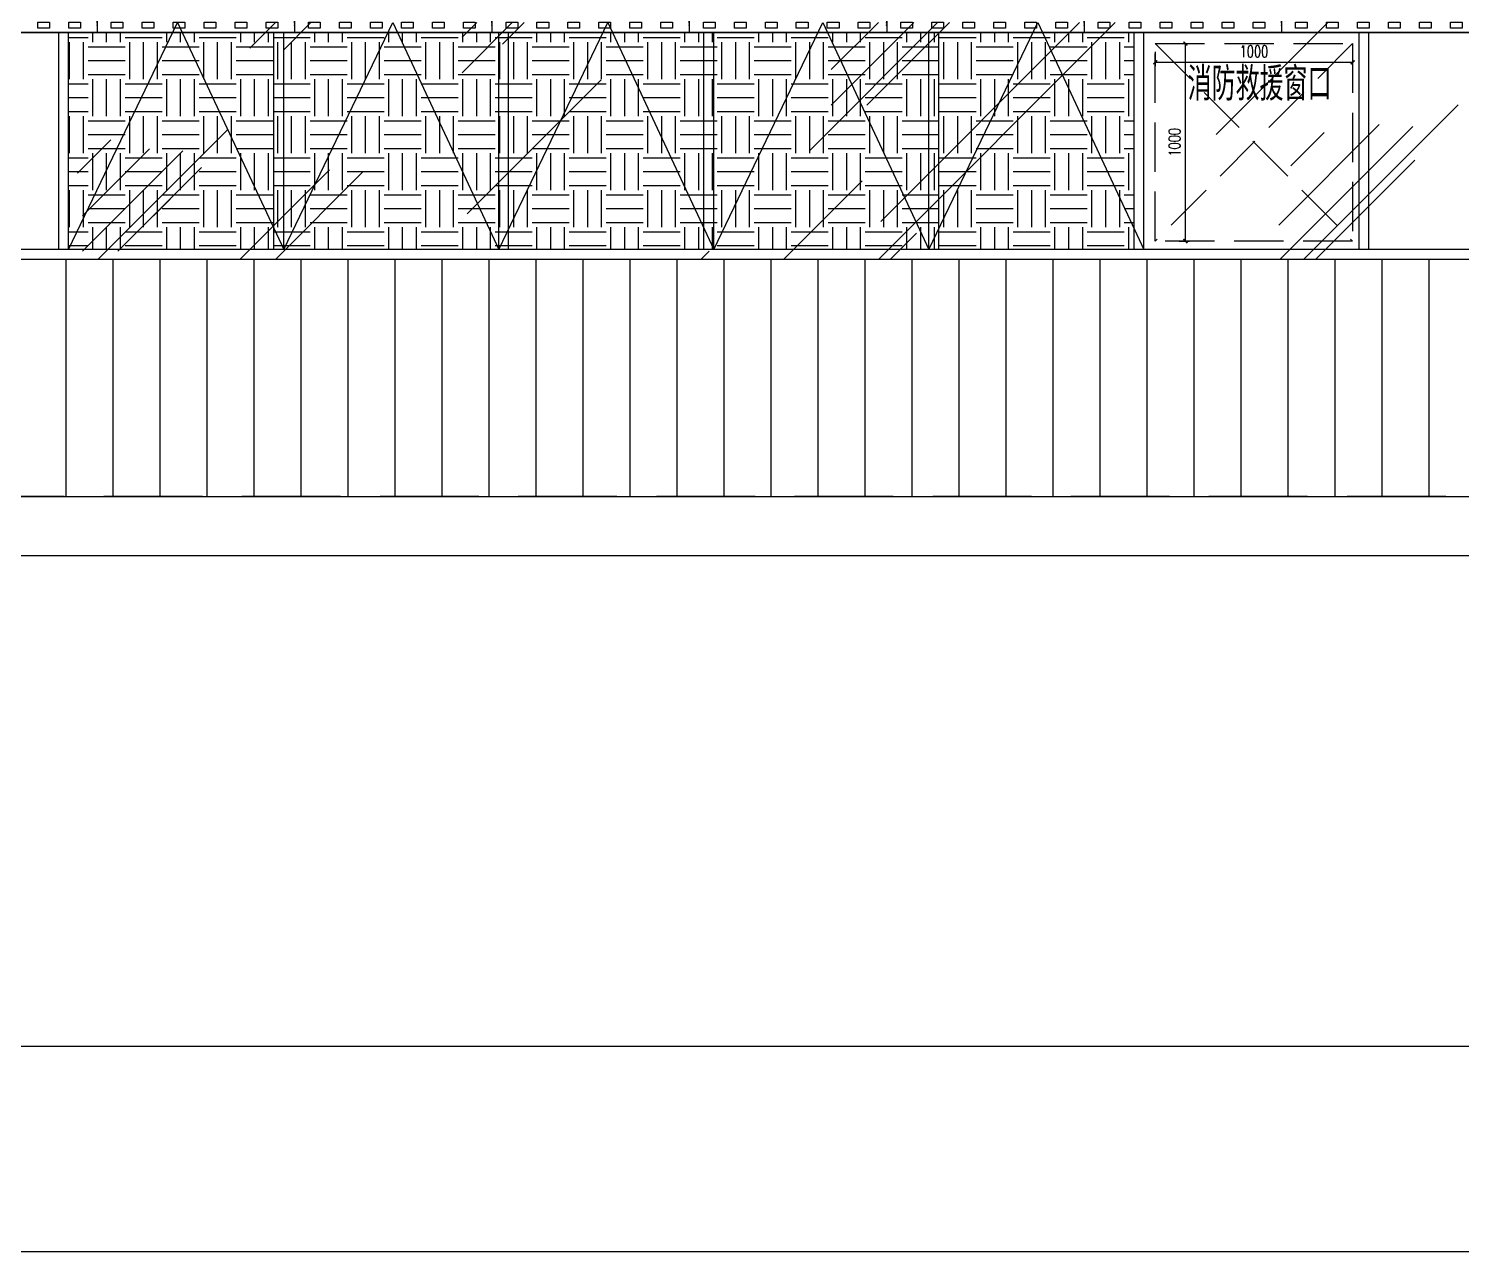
# Model space of a CAD drawing. Extents: x -2377130 to 293730, y -2 to 754590.
# Drawn here: x -1186316 to -1179057, y 513413 to 519607 of the extents above; entities that cross this region are included whole.
import ezdxf
from ezdxf.enums import TextEntityAlignment as Align

# ---------------------------------------------------------------- set-up
doc = ezdxf.new("R2010")
doc.units = 0
doc.header["$LTSCALE"] = 1000
doc.header["$MEASUREMENT"] = 0
for name, pattern in [('__DASH', [0.35, 0.25, -0.1]), ('DASH', [0.35, 0.25, -0.1]), ('DOTE', [2.42, 2, -0.2, 0.02, -0.2])]:
    doc.linetypes.add(name, pattern=pattern)
doc.layers.get('Defpoints').update_dxf_attribs({"color": 210})
for name, color, linetype in [('A-AXIS-D', 1, 'Continuous'), ('A-AXIS-DOTE', 14, 'DOTE'), ('A-HATCH-2', 251, 'Continuous'), ('A-LIN-V', 9, 'Continuous'), ('A-WINDOW', 140, 'Continuous'), ('AS-WALL', 40, 'Continuous'), ('EQUIP-照明', 3, 'Continuous'), ('PUB_DIM', 3, 'Continuous'), ('SPACE_HATCH', 8, 'Continuous'), ('建-文字', 7, 'Continuous')]:
    doc.layers.add(name, color=color, linetype=linetype)
doc.layers.add('A-WALL-HATCH', color=8, linetype='Continuous', lineweight=13)
doc.styles.add('_TCH_DIM_T3', font='SIMPLEX', dxfattribs={"width": 0.705882, "bigfont": 'GBCBIG'})
doc.styles.add('_TEL_DIM', font='SIMPLEX', dxfattribs={"width": 0.8, "height": 3.5, "bigfont": 'HZTXT'})
doc.styles.add('A-STANDARD', font='SIMPLEX', dxfattribs={"bigfont": 'GBCBIG'})
doc.dimstyles.new('_TCH_ARCH&&20', dxfattribs={"dimtxt": 59.5, "dimasz": 20, "dimexe": 20, "dimexo": 20, "dimgap": 25.25, "dimtad": 1, "dimdec": 0, "dimzin": 0, "dimdsep": 46, "dimtxsty": '_TCH_DIM_T3', "dimblk": 'ARCHTICK', "dimcen": 0.09, "dimclrt": 7, "dimazin": 2, "dimtfac": 1, "dimtdec": 0, "dimtix": 1, "dimtmove": 2, "dimatfit": 3, "dimfxl": 0, "dimtolj": 1, "dimtzin": 0, "dimarcsym": 0})

# ---------------------------------------------------------------- blocks, each defined once
blk = doc.blocks.new('_ArchTick')
at = {"color": 0, "linetype": 'ByBlock', "const_width": 0.4}
blk.add_lwpolyline([(-0.5, -0.5), (0.5, 0.5)], dxfattribs=at)
blk = doc.blocks.new('*D749')
at = {"layer": 'Defpoints', "color": 0}
for p in [(-1180608, 519509.9), (-1179608, 519509.9), (-1179608, 519436.6)]:
    blk.add_point(p, dxfattribs=at)
at = {"layer": 'PUB_DIM', "color": 0, "lineweight": -2}
for p, q in [((-1180608, 519489.9), (-1180608, 519416.6)), ((-1179608, 519489.9), (-1179608, 519416.6)), ((-1180608, 519436.6), (-1179608, 519436.6))]:
    blk.add_line(p, q, dxfattribs=at)
at = {"layer": 'PUB_DIM', "color": 0, "lineweight": -2, "xscale": 20, "yscale": 20, "zscale": 20, "rotation": 180}
blk.add_blockref('_ArchTick', (-1180608, 519436.6), dxfattribs=at)
at = {"layer": 'PUB_DIM', "color": 0, "lineweight": -2, "xscale": 20, "yscale": 20, "zscale": 20}
blk.add_blockref('_ArchTick', (-1179608, 519436.6), dxfattribs=at)
at = {"layer": 'PUB_DIM', "color": 7, "insert": (-1180108, 519491.6), "char_height": 59.5, "attachment_point": 5, "style": '_TCH_DIM_T3'}
blk.add_mtext('\\A1;1000', dxfattribs=at)
blk = doc.blocks.new('*D750')
at = {"layer": 'Defpoints', "color": 0}
for p in [(-1180506.8, 519531.2), (-1180455.4, 519531.2), (-1180506.8, 518531.2)]:
    blk.add_point(p, dxfattribs=at)
at = {"layer": 'PUB_DIM', "color": 0, "lineweight": -2}
for p, q in [((-1180486.8, 519531.2), (-1180435.4, 519531.2)), ((-1180455.4, 518531.2), (-1180455.4, 519531.2)), ((-1180486.8, 518531.2), (-1180435.4, 518531.2))]:
    blk.add_line(p, q, dxfattribs=at)
at = {"layer": 'PUB_DIM', "color": 0, "lineweight": -2, "xscale": 20, "yscale": 20, "zscale": 20}
for p, rotation in [((-1180455.4, 519531.2), 90), ((-1180455.4, 518531.2), 270)]:
    blk.add_blockref('_ArchTick', p, dxfattribs=dict(at, rotation=rotation))
at = {"layer": 'PUB_DIM', "color": 7, "insert": (-1180510.4, 519031.2), "char_height": 59.5, "attachment_point": 5, "rotation": 90, "style": '_TCH_DIM_T3'}
blk.add_mtext('\\A1;1000', dxfattribs=at)
blk = doc.blocks.new('12ZA')
at = {"color": 3}
for p, q in [((11454726.9, 202785.6), (11455726.9, 202785.6)), ((11454726.9, 202711.6), (11454726.9, 202785.6)), ((11454811.5, 202763.4), (11454870.7, 202763.4)), ((11454811.5, 202733.8), (11454811.5, 202763.4)), ((11454870.7, 202763.4), (11454870.7, 202733.8)), ((11454968.5, 202763.4), (11455027.7, 202763.4)), ((11454968.5, 202733.8), (11454968.5, 202763.4)), ((11455027.7, 202763.4), (11455027.7, 202733.8)), ((11455125.5, 202763.4), (11455184.7, 202763.4)), ((11455125.5, 202733.8), (11455125.5, 202763.4)), ((11455184.7, 202763.4), (11455184.7, 202733.8)), ((11455282.5, 202763.4), (11455341.7, 202763.4)), ((11455282.5, 202733.8), (11455282.5, 202763.4)), ((11455341.7, 202763.4), (11455341.7, 202733.8)), ((11455439.5, 202763.4), (11455498.7, 202763.4)), ((11455439.5, 202733.8), (11455439.5, 202763.4)), ((11455498.7, 202763.4), (11455498.7, 202733.8)), ((11455596.5, 202763.4), (11455655.7, 202763.4)), ((11455596.5, 202733.8), (11455596.5, 202763.4)), ((11455655.7, 202763.4), (11455655.7, 202733.8)), ((11455726.9, 202711.6), (11455726.9, 202785.6)), ((11454726.9, 202711.6), (11454726.9, 202736.6)), ((11455726.9, 202711.6), (11454726.9, 202711.6)), ((11454870.7, 202733.8), (11454811.5, 202733.8)), ((11455027.7, 202733.8), (11454968.5, 202733.8)), ((11455184.7, 202733.8), (11455125.5, 202733.8)), ((11455341.7, 202733.8), (11455282.5, 202733.8)), ((11455498.7, 202733.8), (11455439.5, 202733.8)), ((11455655.7, 202733.8), (11455596.5, 202733.8)), ((11455726.9, 202736.6), (11455726.9, 202711.6))]:
    blk.add_line(p, q, dxfattribs=at)
for p in [(11454726.9, 202748.6), (11454726.9, 202748.6), (11454726.9, 202748.6), (11455226.9, 202785.6), (11455226.9, 202785.6), (11455226.9, 202785.6), (11455726.9, 202748.6), (11455726.9, 202748.6), (11455726.9, 202748.6), (11455726.9, 202748.6), (11455726.9, 202748.6), (11455226.9, 202711.6), (11455226.9, 202711.6), (11455226.9, 202711.6)]:
    blk.add_point(p, dxfattribs=at)
at = {"color": 3, "style": '_TEL_DIM', "flags": 1}
for tag in ['REMARK', 'A']:
    blk.add_attdef(tag, text='', height=0.01, dxfattribs=at).set_placement((11455226.9, 202711.6), align=Align.MIDDLE_CENTER)
blk = doc.blocks.new('$equip_U$00000141(SEELE-PC)')
at = {"color": 8}
for p in [(-1, 0), (0, 0.074), (0, -0.074), (1, -0.024)]:
    blk.add_point(p, dxfattribs=at)
at = {"color": 8, "xscale": 0.002, "yscale": 0.002, "zscale": 0.002}
blk.add_blockref('12ZA', (-22910.454, -405.497), dxfattribs=at)
at = {"color": 7, "style": '_TEL_DIM', "flags": 1}
for tag in ['A', 'REMARK']:
    blk.add_attdef(tag, text='', height=0.00002, dxfattribs=at).set_placement((0, 0), align=Align.MIDDLE_CENTER)
blk = doc.blocks.new('$equip_U$00000080(LAPTOP-0UNQ9FSO)')
at = {"color": 4}
blk.add_blockref('$equip_U$00000141(SEELE-PC)', (1, 0.074), dxfattribs=at)
at = {"color": 7, "style": '_TEL_DIM', "flags": 1}
for tag in ['A', 'REMARK']:
    blk.add_attdef(tag, text='', height=0.00002, dxfattribs=at).set_placement((0, 0), align=Align.MIDDLE_CENTER)

msp = doc.modelspace()

# ---------------------------------------------------------------- linework, layer by layer
at = {"layer": 'A-AXIS-D', "color": 8}
for p, q in [((-1186895, 514453.4), (-1170395, 514453.4)), ((-1237045, 513413.4), (-1153245, 513413.4))]:
    msp.add_line(p, q, dxfattribs=at)
at = {"layer": 'A-AXIS-DOTE', "color": 8, "linetype": '__DASH', "ltscale": 2}
msp.add_line((-1146235.9, 517237.5), (-1244054.1, 517237.5), dxfattribs=at)
at = {"layer": 'A-HATCH-2', "color": 8, "linetype": 'Continuous'}
for p, q in [((-1186126, 517237.5), (-1186126, 518437.5)), ((-1185887.9, 517237.5), (-1185887.9, 518437.5)), ((-1185649.7, 517237.5), (-1185649.7, 518437.5)), ((-1185411.6, 517237.5), (-1185411.6, 518437.5)), ((-1185173.5, 517237.5), (-1185173.5, 518437.5)), ((-1184935.4, 517237.5), (-1184935.4, 518437.5)), ((-1184697.2, 517237.5), (-1184697.2, 518437.5)), ((-1184459.1, 517237.5), (-1184459.1, 518437.5)), ((-1184221, 517237.5), (-1184221, 518437.5)), ((-1183982.9, 517237.5), (-1183982.9, 518437.5)), ((-1183744.7, 517237.5), (-1183744.7, 518437.5)), ((-1183506.6, 517237.5), (-1183506.6, 518437.5)), ((-1183268.5, 517237.5), (-1183268.5, 518437.5)), ((-1183030.4, 517237.5), (-1183030.4, 518437.5)), ((-1182792.2, 517237.5), (-1182792.2, 518437.5)), ((-1182554.1, 517237.5), (-1182554.1, 518437.5)), ((-1182316, 517237.5), (-1182316, 518437.5)), ((-1182077.9, 517237.5), (-1182077.9, 518437.5)), ((-1181839.7, 517237.5), (-1181839.7, 518437.5)), ((-1181601.6, 517237.5), (-1181601.6, 518437.5)), ((-1181363.5, 517237.5), (-1181363.5, 518437.5)), ((-1181125.4, 517237.5), (-1181125.4, 518437.5)), ((-1180887.2, 517237.5), (-1180887.2, 518437.5)), ((-1180649.1, 517237.5), (-1180649.1, 518437.5)), ((-1180411, 517237.5), (-1180411, 518437.5)), ((-1180172.9, 517237.5), (-1180172.9, 518437.5)), ((-1179934.7, 517237.5), (-1179934.7, 518437.5)), ((-1179696.6, 517237.5), (-1179696.6, 518437.5)), ((-1179458.5, 517237.5), (-1179458.5, 518437.5)), ((-1179220.4, 517237.5), (-1179220.4, 518437.5))]:
    msp.add_line(p, q, dxfattribs=at)
at = {"layer": 'A-LIN-V', "color": 8}
msp.add_line((-1237045, 517237.5), (-1153245, 517237.5), dxfattribs=at)
at = {"layer": 'A-LIN-V', "color": 8, "linetype": 'DASH'}
msp.add_lwpolyline([(-1180608, 519531.2), (-1179608, 519531.2), (-1179608, 518531.2), (-1180608, 518531.2)], close=True, dxfattribs=at)
for points in [[(-1180608, 519531.2), (-1179608, 518531.2)], [(-1179608, 519531.2), (-1180608, 518531.2)]]:
    msp.add_lwpolyline(points, dxfattribs=at)
at = {"layer": 'A-WALL-HATCH', "color": 8, "linetype": 'Continuous'}
for p, q in [((-1185195.6, 519507.7), (-1185065.9, 519637.5)), ((-1185025.9, 519497.4), (-1184885.9, 519637.5)), ((-1184119.9, 519563.5), (-1184045.9, 519637.5)), ((-1184119.9, 519383.5), (-1183865.9, 519637.5)), ((-1183915, 519528.3), (-1183805.9, 519637.5)), ((-1182359.1, 518989.5), (-1181711.2, 519637.5)), ((-1182249.4, 519219.2), (-1181831.2, 519637.5)), ((-1182249.4, 519399.2), (-1182011.2, 519637.5)), ((-1182069.4, 519219.2), (-1181651.2, 519637.5)), ((-1182011.2, 518437.5), (-1180811.2, 519637.5)), ((-1181998.5, 518630.1), (-1180991.2, 519637.5)), ((-1180300.3, 519070.1), (-1179732.9, 519637.5)), ((-1181889.4, 519399.2), (-1181719.7, 519569)), ((-1184095, 518669.5), (-1183416.2, 519348.3)), ((-1179856.5, 518437.5), (-1179073.5, 519220.4)), ((-1185965.9, 518437.5), (-1185305.3, 519098)), ((-1179982, 518611.9), (-1179472.9, 519121)), ((-1179976.5, 518437.5), (-1179303.2, 519110.7)), ((-1186069, 518874.3), (-1185899.3, 519044)), ((-1179922, 518911.9), (-1179752.3, 519081.6)), ((-1186044.1, 518659.2), (-1185704.7, 518998.6)), ((-1186044.1, 518479.2), (-1185535, 518988.3)), ((-1185864.1, 518479.2), (-1185439.8, 518903.5)), ((-1185245.9, 518437.5), (-1184792, 518891.3)), ((-1185065.9, 518437.5), (-1184622.3, 518881)), ((-1179796.5, 518437.5), (-1179292.9, 518941)), ((-1185684.1, 518659.2), (-1185514.4, 518828.9)), ((-1182491.2, 518437.5), (-1182092.5, 518836.1)), ((-1179622, 518611.9), (-1179367.4, 518866.5)), ((-1181951.2, 518437.5), (-1181817.3, 518571.3)), ((-1182911.2, 518437.5), (-1182868.2, 518480.4))]:
    msp.add_line(p, q, dxfattribs=at)
at = {"layer": 'A-WINDOW', "color": 8}
for p, q in [((-1186114, 518487.5), (-1185561.5, 519637.5)), ((-1185561.5, 519637.5), (-1185024.2, 518487.5)), ((-1185024.2, 518487.5), (-1184471.8, 519637.5)), ((-1184471.8, 519637.5), (-1183934.5, 518487.5)), ((-1183934.5, 518487.5), (-1183382.1, 519637.5)), ((-1183382.1, 519637.5), (-1182844.8, 518487.5)), ((-1182844.8, 518487.5), (-1182292.4, 519637.5)), ((-1182292.4, 519637.5), (-1181755.1, 518487.5)), ((-1181755.1, 518487.5), (-1181202.7, 519637.5)), ((-1181202.7, 519637.5), (-1180665.4, 518487.5)), ((-1229040.3, 519587.5), (-1169895, 519587.5)), ((-1186164, 518487.5), (-1186164, 519587.5)), ((-1186114, 518487.5), (-1186114, 519587.5)), ((-1185074.2, 518487.5), (-1185074.2, 519587.5)), ((-1185024.2, 518487.5), (-1185024.2, 519587.5)), ((-1183934.5, 518487.5), (-1183934.5, 519587.5)), ((-1183884.5, 518487.5), (-1183884.5, 519587.5)), ((-1182894.8, 518487.5), (-1182894.8, 519587.5)), ((-1182844.8, 518487.5), (-1182844.8, 519587.5)), ((-1181755.1, 518487.5), (-1181755.1, 519587.5)), ((-1181705.1, 518487.5), (-1181705.1, 519587.5)), ((-1180715.4, 518487.5), (-1180715.4, 519587.5)), ((-1180665.4, 518487.5), (-1180665.4, 519587.5)), ((-1179575.7, 518487.5), (-1179575.7, 519587.5)), ((-1179525.7, 518487.5), (-1179525.7, 519587.5)), ((-1169895, 518487.5), (-1225393.6, 518487.5)), ((-1168395, 518437.5), (-1225393.6, 518437.5))]:
    msp.add_line(p, q, dxfattribs=at)
at = {"layer": 'AS-WALL', "color": 8}
msp.add_line((-1244054.1, 516937.5), (-1146235.9, 516937.5), dxfattribs=at)
at = {"layer": 'SPACE_HATCH', "color": 8, "linetype": 'Continuous'}
for p, q in [((-1186114, 519562.5), (-1186015, 519562.5)), ((-1186108.8, 519351.6), (-1186108.8, 519539.1)), ((-1186038.4, 519351.6), (-1186038.4, 519539.1)), ((-1185991.6, 519539.1), (-1185991.6, 519587.5)), ((-1185921.3, 519539.1), (-1185921.3, 519587.5)), ((-1185850.9, 519539.1), (-1185850.9, 519587.5)), ((-1185827.5, 519562.5), (-1185640, 519562.5)), ((-1185804.1, 519351.6), (-1185804.1, 519539.1)), ((-1185733.8, 519351.6), (-1185733.8, 519539.1)), ((-1185663.4, 519351.6), (-1185663.4, 519539.1)), ((-1185616.6, 519539.1), (-1185616.6, 519587.5)), ((-1185546.3, 519539.1), (-1185546.3, 519587.5)), ((-1185475.9, 519539.1), (-1185475.9, 519587.5)), ((-1185452.5, 519562.5), (-1185265, 519562.5)), ((-1185429.1, 519351.6), (-1185429.1, 519539.1)), ((-1185358.8, 519351.6), (-1185358.8, 519539.1)), ((-1185288.4, 519351.6), (-1185288.4, 519539.1)), ((-1185241.6, 519539.1), (-1185241.6, 519587.5)), ((-1185171.3, 519539.1), (-1185171.3, 519587.5)), ((-1185100.9, 519539.1), (-1185100.9, 519587.5)), ((-1185077.5, 519562.5), (-1184890, 519562.5)), ((-1185054.1, 519351.6), (-1185054.1, 519539.1)), ((-1184983.8, 519351.6), (-1184983.8, 519539.1)), ((-1184913.4, 519351.6), (-1184913.4, 519539.1)), ((-1184866.6, 519539.1), (-1184866.6, 519587.5)), ((-1184796.3, 519539.1), (-1184796.3, 519587.5)), ((-1184725.9, 519539.1), (-1184725.9, 519587.5)), ((-1184702.5, 519562.5), (-1184515, 519562.5)), ((-1184679.1, 519351.6), (-1184679.1, 519539.1)), ((-1184608.8, 519351.6), (-1184608.8, 519539.1)), ((-1184538.4, 519351.6), (-1184538.4, 519539.1)), ((-1184491.6, 519539.1), (-1184491.6, 519587.5)), ((-1184421.3, 519539.1), (-1184421.3, 519587.5)), ((-1184350.9, 519539.1), (-1184350.9, 519587.5)), ((-1184327.5, 519562.5), (-1184140, 519562.5)), ((-1184304.1, 519351.6), (-1184304.1, 519539.1)), ((-1184233.8, 519351.6), (-1184233.8, 519539.1)), ((-1184163.4, 519351.6), (-1184163.4, 519539.1)), ((-1184116.6, 519539.1), (-1184116.6, 519587.5)), ((-1184046.3, 519539.1), (-1184046.3, 519587.5)), ((-1183975.9, 519539.1), (-1183975.9, 519587.5)), ((-1183952.5, 519562.5), (-1183765, 519562.5)), ((-1183929.1, 519351.6), (-1183929.1, 519539.1)), ((-1183858.8, 519351.6), (-1183858.8, 519539.1)), ((-1183788.4, 519351.6), (-1183788.4, 519539.1)), ((-1183741.6, 519539.1), (-1183741.6, 519587.5)), ((-1183671.3, 519539.1), (-1183671.3, 519587.5)), ((-1183600.9, 519539.1), (-1183600.9, 519587.5)), ((-1183577.5, 519562.5), (-1183390, 519562.5)), ((-1183554.1, 519351.6), (-1183554.1, 519539.1)), ((-1183483.8, 519351.6), (-1183483.8, 519539.1)), ((-1183413.4, 519351.6), (-1183413.4, 519539.1)), ((-1183366.6, 519539.1), (-1183366.6, 519587.5)), ((-1183296.3, 519539.1), (-1183296.3, 519587.5)), ((-1183225.9, 519539.1), (-1183225.9, 519587.5)), ((-1183202.5, 519562.5), (-1183015, 519562.5)), ((-1183179.1, 519351.6), (-1183179.1, 519539.1)), ((-1183108.8, 519351.6), (-1183108.8, 519539.1)), ((-1183038.4, 519351.6), (-1183038.4, 519539.1)), ((-1182991.6, 519539.1), (-1182991.6, 519587.5)), ((-1182921.3, 519539.1), (-1182921.3, 519587.5)), ((-1182850.9, 519539.1), (-1182850.9, 519587.5)), ((-1182827.5, 519562.5), (-1182640, 519562.5)), ((-1182804.1, 519351.6), (-1182804.1, 519539.1)), ((-1182733.8, 519351.6), (-1182733.8, 519539.1)), ((-1182663.4, 519351.6), (-1182663.4, 519539.1)), ((-1182616.6, 519539.1), (-1182616.6, 519587.5)), ((-1182546.3, 519539.1), (-1182546.3, 519587.5)), ((-1182475.9, 519539.1), (-1182475.9, 519587.5)), ((-1182452.5, 519562.5), (-1182265, 519562.5)), ((-1182429.1, 519351.6), (-1182429.1, 519539.1)), ((-1182358.8, 519351.6), (-1182358.8, 519539.1)), ((-1182288.4, 519351.6), (-1182288.4, 519539.1)), ((-1182241.6, 519539.1), (-1182241.6, 519587.5)), ((-1182171.3, 519539.1), (-1182171.3, 519587.5)), ((-1182100.9, 519539.1), (-1182100.9, 519587.5)), ((-1182077.5, 519562.5), (-1181890, 519562.5)), ((-1182054.1, 519351.6), (-1182054.1, 519539.1)), ((-1181983.8, 519351.6), (-1181983.8, 519539.1)), ((-1181913.4, 519351.6), (-1181913.4, 519539.1)), ((-1181866.6, 519539.1), (-1181866.6, 519587.5)), ((-1181796.3, 519539.1), (-1181796.3, 519587.5)), ((-1181725.9, 519539.1), (-1181725.9, 519587.5)), ((-1181702.5, 519562.5), (-1181515, 519562.5)), ((-1181679.1, 519351.6), (-1181679.1, 519539.1)), ((-1181608.8, 519351.6), (-1181608.8, 519539.1)), ((-1181538.4, 519351.6), (-1181538.4, 519539.1)), ((-1181491.6, 519539.1), (-1181491.6, 519587.5)), ((-1181421.3, 519539.1), (-1181421.3, 519587.5)), ((-1181350.9, 519539.1), (-1181350.9, 519587.5)), ((-1181327.5, 519562.5), (-1181140, 519562.5)), ((-1181304.1, 519351.6), (-1181304.1, 519539.1)), ((-1181233.8, 519351.6), (-1181233.8, 519539.1)), ((-1181163.4, 519351.6), (-1181163.4, 519539.1)), ((-1181116.6, 519539.1), (-1181116.6, 519587.5)), ((-1181046.3, 519539.1), (-1181046.3, 519587.5)), ((-1180975.9, 519539.1), (-1180975.9, 519587.5)), ((-1180952.5, 519562.5), (-1180765, 519562.5)), ((-1180929.1, 519351.6), (-1180929.1, 519539.1)), ((-1180858.8, 519351.6), (-1180858.8, 519539.1)), ((-1180788.4, 519351.6), (-1180788.4, 519539.1)), ((-1180741.6, 519539.1), (-1180741.6, 519587.5)), ((-1186015, 519515.6), (-1185827.5, 519515.6)), ((-1185640, 519515.6), (-1185452.5, 519515.6)), ((-1185265, 519515.6), (-1185077.5, 519515.6)), ((-1184890, 519515.6), (-1184702.5, 519515.6)), ((-1184515, 519515.6), (-1184327.5, 519515.6)), ((-1184140, 519515.6), (-1183952.5, 519515.6)), ((-1183765, 519515.6), (-1183577.5, 519515.6)), ((-1183390, 519515.6), (-1183202.5, 519515.6)), ((-1183015, 519515.6), (-1182827.5, 519515.6)), ((-1182640, 519515.6), (-1182452.5, 519515.6)), ((-1182265, 519515.6), (-1182077.5, 519515.6)), ((-1181890, 519515.6), (-1181702.5, 519515.6)), ((-1181515, 519515.6), (-1181327.5, 519515.6)), ((-1181140, 519515.6), (-1180952.5, 519515.6)), ((-1180765, 519515.6), (-1180715.4, 519515.6)), ((-1186015, 519445.3), (-1185827.5, 519445.3)), ((-1185640, 519445.3), (-1185452.5, 519445.3)), ((-1185265, 519445.3), (-1185077.5, 519445.3)), ((-1184890, 519445.3), (-1184702.5, 519445.3)), ((-1184515, 519445.3), (-1184327.5, 519445.3)), ((-1184140, 519445.3), (-1183952.5, 519445.3)), ((-1183765, 519445.3), (-1183577.5, 519445.3)), ((-1183390, 519445.3), (-1183202.5, 519445.3)), ((-1183015, 519445.3), (-1182827.5, 519445.3)), ((-1182640, 519445.3), (-1182452.5, 519445.3)), ((-1182265, 519445.3), (-1182077.5, 519445.3)), ((-1181890, 519445.3), (-1181702.5, 519445.3)), ((-1181515, 519445.3), (-1181327.5, 519445.3)), ((-1181140, 519445.3), (-1180952.5, 519445.3)), ((-1180765, 519445.3), (-1180715.4, 519445.3)), ((-1186114, 519328.1), (-1186015, 519328.1)), ((-1186015, 519375), (-1185827.5, 519375)), ((-1185991.6, 519164.1), (-1185991.6, 519351.6)), ((-1185921.3, 519164.1), (-1185921.3, 519351.6)), ((-1185850.9, 519164.1), (-1185850.9, 519351.6)), ((-1185827.5, 519328.1), (-1185640, 519328.1)), ((-1185640, 519375), (-1185452.5, 519375)), ((-1185616.6, 519164.1), (-1185616.6, 519351.6)), ((-1185546.3, 519164.1), (-1185546.3, 519351.6)), ((-1185475.9, 519164.1), (-1185475.9, 519351.6)), ((-1185452.5, 519328.1), (-1185265, 519328.1)), ((-1185265, 519375), (-1185077.5, 519375)), ((-1185241.6, 519164.1), (-1185241.6, 519351.6)), ((-1185171.3, 519164.1), (-1185171.3, 519351.6)), ((-1185100.9, 519164.1), (-1185100.9, 519351.6)), ((-1185077.5, 519328.1), (-1184890, 519328.1)), ((-1184890, 519375), (-1184702.5, 519375)), ((-1184866.6, 519164.1), (-1184866.6, 519351.6)), ((-1184796.3, 519164.1), (-1184796.3, 519351.6)), ((-1184725.9, 519164.1), (-1184725.9, 519351.6)), ((-1184702.5, 519328.1), (-1184515, 519328.1)), ((-1184515, 519375), (-1184327.5, 519375)), ((-1184491.6, 519164.1), (-1184491.6, 519351.6)), ((-1184421.3, 519164.1), (-1184421.3, 519351.6)), ((-1184350.9, 519164.1), (-1184350.9, 519351.6)), ((-1184327.5, 519328.1), (-1184140, 519328.1)), ((-1184140, 519375), (-1183952.5, 519375)), ((-1184116.6, 519164.1), (-1184116.6, 519351.6)), ((-1184046.3, 519164.1), (-1184046.3, 519351.6)), ((-1183975.9, 519164.1), (-1183975.9, 519351.6)), ((-1183952.5, 519328.1), (-1183765, 519328.1)), ((-1183765, 519375), (-1183577.5, 519375)), ((-1183741.6, 519164.1), (-1183741.6, 519351.6)), ((-1183671.3, 519164.1), (-1183671.3, 519351.6)), ((-1183600.9, 519164.1), (-1183600.9, 519351.6)), ((-1183577.5, 519328.1), (-1183390, 519328.1)), ((-1183390, 519375), (-1183202.5, 519375)), ((-1183366.6, 519164.1), (-1183366.6, 519351.6)), ((-1183296.3, 519164.1), (-1183296.3, 519351.6)), ((-1183225.9, 519164.1), (-1183225.9, 519351.6)), ((-1183202.5, 519328.1), (-1183015, 519328.1)), ((-1183015, 519375), (-1182827.5, 519375)), ((-1182991.6, 519164.1), (-1182991.6, 519351.6)), ((-1182921.3, 519164.1), (-1182921.3, 519351.6)), ((-1182850.9, 519164.1), (-1182850.9, 519351.6)), ((-1182827.5, 519328.1), (-1182640, 519328.1)), ((-1182640, 519375), (-1182452.5, 519375)), ((-1182616.6, 519164.1), (-1182616.6, 519351.6)), ((-1182546.3, 519164.1), (-1182546.3, 519351.6)), ((-1182475.9, 519164.1), (-1182475.9, 519351.6)), ((-1182452.5, 519328.1), (-1182265, 519328.1)), ((-1182265, 519375), (-1182077.5, 519375)), ((-1182241.6, 519164.1), (-1182241.6, 519351.6)), ((-1182171.3, 519164.1), (-1182171.3, 519351.6)), ((-1182100.9, 519164.1), (-1182100.9, 519351.6)), ((-1182077.5, 519328.1), (-1181890, 519328.1)), ((-1181890, 519375), (-1181702.5, 519375)), ((-1181866.6, 519164.1), (-1181866.6, 519351.6)), ((-1181796.3, 519164.1), (-1181796.3, 519351.6)), ((-1181725.9, 519164.1), (-1181725.9, 519351.6)), ((-1181702.5, 519328.1), (-1181515, 519328.1)), ((-1181515, 519375), (-1181327.5, 519375)), ((-1181491.6, 519164.1), (-1181491.6, 519351.6)), ((-1181421.3, 519164.1), (-1181421.3, 519351.6)), ((-1181350.9, 519164.1), (-1181350.9, 519351.6)), ((-1181327.5, 519328.1), (-1181140, 519328.1)), ((-1181140, 519375), (-1180952.5, 519375)), ((-1181116.6, 519164.1), (-1181116.6, 519351.6)), ((-1181046.3, 519164.1), (-1181046.3, 519351.6)), ((-1180975.9, 519164.1), (-1180975.9, 519351.6)), ((-1180952.5, 519328.1), (-1180765, 519328.1)), ((-1180765, 519375), (-1180715.4, 519375)), ((-1180741.6, 519164.1), (-1180741.6, 519351.6)), ((-1186114, 519257.8), (-1186015, 519257.8)), ((-1185827.5, 519257.8), (-1185640, 519257.8)), ((-1185452.5, 519257.8), (-1185265, 519257.8)), ((-1185077.5, 519257.8), (-1184890, 519257.8)), ((-1184702.5, 519257.8), (-1184515, 519257.8)), ((-1184327.5, 519257.8), (-1184140, 519257.8)), ((-1183952.5, 519257.8), (-1183765, 519257.8)), ((-1183577.5, 519257.8), (-1183390, 519257.8)), ((-1183202.5, 519257.8), (-1183015, 519257.8)), ((-1182827.5, 519257.8), (-1182640, 519257.8)), ((-1182452.5, 519257.8), (-1182265, 519257.8)), ((-1182077.5, 519257.8), (-1181890, 519257.8)), ((-1181702.5, 519257.8), (-1181515, 519257.8)), ((-1181327.5, 519257.8), (-1181140, 519257.8)), ((-1180952.5, 519257.8), (-1180765, 519257.8)), ((-1186114, 519187.5), (-1186015, 519187.5)), ((-1185827.5, 519187.5), (-1185640, 519187.5)), ((-1185452.5, 519187.5), (-1185265, 519187.5)), ((-1185077.5, 519187.5), (-1184890, 519187.5)), ((-1184702.5, 519187.5), (-1184515, 519187.5)), ((-1184327.5, 519187.5), (-1184140, 519187.5)), ((-1183952.5, 519187.5), (-1183765, 519187.5)), ((-1183577.5, 519187.5), (-1183390, 519187.5)), ((-1183202.5, 519187.5), (-1183015, 519187.5)), ((-1182827.5, 519187.5), (-1182640, 519187.5)), ((-1182452.5, 519187.5), (-1182265, 519187.5)), ((-1182077.5, 519187.5), (-1181890, 519187.5)), ((-1181702.5, 519187.5), (-1181515, 519187.5)), ((-1181327.5, 519187.5), (-1181140, 519187.5)), ((-1180952.5, 519187.5), (-1180765, 519187.5)), ((-1186108.8, 518976.6), (-1186108.8, 519164.1)), ((-1186038.4, 518976.6), (-1186038.4, 519164.1)), ((-1186015, 519140.6), (-1185827.5, 519140.6)), ((-1185804.1, 518976.6), (-1185804.1, 519164.1)), ((-1185733.8, 518976.6), (-1185733.8, 519164.1)), ((-1185663.4, 518976.6), (-1185663.4, 519164.1)), ((-1185640, 519140.6), (-1185452.5, 519140.6)), ((-1185429.1, 518976.6), (-1185429.1, 519164.1)), ((-1185358.8, 518976.6), (-1185358.8, 519164.1)), ((-1185288.4, 518976.6), (-1185288.4, 519164.1)), ((-1185265, 519140.6), (-1185077.5, 519140.6)), ((-1185054.1, 518976.6), (-1185054.1, 519164.1)), ((-1184983.8, 518976.6), (-1184983.8, 519164.1)), ((-1184913.4, 518976.6), (-1184913.4, 519164.1)), ((-1184890, 519140.6), (-1184702.5, 519140.6)), ((-1184679.1, 518976.6), (-1184679.1, 519164.1)), ((-1184608.8, 518976.6), (-1184608.8, 519164.1)), ((-1184538.4, 518976.6), (-1184538.4, 519164.1)), ((-1184515, 519140.6), (-1184327.5, 519140.6)), ((-1184304.1, 518976.6), (-1184304.1, 519164.1)), ((-1184233.8, 518976.6), (-1184233.8, 519164.1)), ((-1184163.4, 518976.6), (-1184163.4, 519164.1)), ((-1184140, 519140.6), (-1183952.5, 519140.6)), ((-1183929.1, 518976.6), (-1183929.1, 519164.1)), ((-1183858.8, 518976.6), (-1183858.8, 519164.1)), ((-1183788.4, 518976.6), (-1183788.4, 519164.1)), ((-1183765, 519140.6), (-1183577.5, 519140.6)), ((-1183554.1, 518976.6), (-1183554.1, 519164.1)), ((-1183483.8, 518976.6), (-1183483.8, 519164.1)), ((-1183413.4, 518976.6), (-1183413.4, 519164.1)), ((-1183390, 519140.6), (-1183202.5, 519140.6)), ((-1183179.1, 518976.6), (-1183179.1, 519164.1)), ((-1183108.8, 518976.6), (-1183108.8, 519164.1)), ((-1183038.4, 518976.6), (-1183038.4, 519164.1)), ((-1183015, 519140.6), (-1182827.5, 519140.6)), ((-1182804.1, 518976.6), (-1182804.1, 519164.1)), ((-1182733.8, 518976.6), (-1182733.8, 519164.1)), ((-1182663.4, 518976.6), (-1182663.4, 519164.1)), ((-1182640, 519140.6), (-1182452.5, 519140.6)), ((-1182429.1, 518976.6), (-1182429.1, 519164.1)), ((-1182358.8, 518976.6), (-1182358.8, 519164.1)), ((-1182288.4, 518976.6), (-1182288.4, 519164.1)), ((-1182265, 519140.6), (-1182077.5, 519140.6)), ((-1182054.1, 518976.6), (-1182054.1, 519164.1)), ((-1181983.8, 518976.6), (-1181983.8, 519164.1)), ((-1181913.4, 518976.6), (-1181913.4, 519164.1)), ((-1181890, 519140.6), (-1181702.5, 519140.6)), ((-1181679.1, 518976.6), (-1181679.1, 519164.1)), ((-1181608.8, 518976.6), (-1181608.8, 519164.1)), ((-1181538.4, 518976.6), (-1181538.4, 519164.1)), ((-1181515, 519140.6), (-1181327.5, 519140.6)), ((-1181304.1, 518976.6), (-1181304.1, 519164.1)), ((-1181233.8, 518976.6), (-1181233.8, 519164.1)), ((-1181163.4, 518976.6), (-1181163.4, 519164.1)), ((-1181140, 519140.6), (-1180952.5, 519140.6)), ((-1180929.1, 518976.6), (-1180929.1, 519164.1)), ((-1180858.8, 518976.6), (-1180858.8, 519164.1)), ((-1180788.4, 518976.6), (-1180788.4, 519164.1)), ((-1180765, 519140.6), (-1180715.4, 519140.6)), ((-1186015, 519070.3), (-1185827.5, 519070.3)), ((-1185640, 519070.3), (-1185452.5, 519070.3)), ((-1185265, 519070.3), (-1185077.5, 519070.3)), ((-1184890, 519070.3), (-1184702.5, 519070.3)), ((-1184515, 519070.3), (-1184327.5, 519070.3)), ((-1184140, 519070.3), (-1183952.5, 519070.3)), ((-1183765, 519070.3), (-1183577.5, 519070.3)), ((-1183390, 519070.3), (-1183202.5, 519070.3)), ((-1183015, 519070.3), (-1182827.5, 519070.3)), ((-1182640, 519070.3), (-1182452.5, 519070.3)), ((-1182265, 519070.3), (-1182077.5, 519070.3)), ((-1181890, 519070.3), (-1181702.5, 519070.3)), ((-1181515, 519070.3), (-1181327.5, 519070.3)), ((-1181140, 519070.3), (-1180952.5, 519070.3)), ((-1180765, 519070.3), (-1180715.4, 519070.3)), ((-1186114, 518953.1), (-1186015, 518953.1)), ((-1186015, 519000), (-1185827.5, 519000)), ((-1185991.6, 518789.1), (-1185991.6, 518976.6)), ((-1185921.3, 518789.1), (-1185921.3, 518976.6)), ((-1185850.9, 518789.1), (-1185850.9, 518976.6)), ((-1185827.5, 518953.1), (-1185640, 518953.1)), ((-1185640, 519000), (-1185452.5, 519000)), ((-1185616.6, 518789.1), (-1185616.6, 518976.6)), ((-1185546.3, 518789.1), (-1185546.3, 518976.6)), ((-1185475.9, 518789.1), (-1185475.9, 518976.6)), ((-1185452.5, 518953.1), (-1185265, 518953.1)), ((-1185265, 519000), (-1185077.5, 519000)), ((-1185241.6, 518789.1), (-1185241.6, 518976.6)), ((-1185171.3, 518789.1), (-1185171.3, 518976.6)), ((-1185100.9, 518789.1), (-1185100.9, 518976.6)), ((-1185077.5, 518953.1), (-1184890, 518953.1)), ((-1184890, 519000), (-1184702.5, 519000)), ((-1184866.6, 518789.1), (-1184866.6, 518976.6)), ((-1184796.3, 518789.1), (-1184796.3, 518976.6)), ((-1184725.9, 518789.1), (-1184725.9, 518976.6)), ((-1184702.5, 518953.1), (-1184515, 518953.1)), ((-1184515, 519000), (-1184327.5, 519000)), ((-1184491.6, 518789.1), (-1184491.6, 518976.6)), ((-1184421.3, 518789.1), (-1184421.3, 518976.6)), ((-1184350.9, 518789.1), (-1184350.9, 518976.6)), ((-1184327.5, 518953.1), (-1184140, 518953.1)), ((-1184140, 519000), (-1183952.5, 519000)), ((-1184116.6, 518789.1), (-1184116.6, 518976.6)), ((-1184046.3, 518789.1), (-1184046.3, 518976.6)), ((-1183975.9, 518789.1), (-1183975.9, 518976.6)), ((-1183952.5, 518953.1), (-1183765, 518953.1)), ((-1183765, 519000), (-1183577.5, 519000)), ((-1183741.6, 518789.1), (-1183741.6, 518976.6)), ((-1183671.3, 518789.1), (-1183671.3, 518976.6)), ((-1183600.9, 518789.1), (-1183600.9, 518976.6)), ((-1183577.5, 518953.1), (-1183390, 518953.1)), ((-1183390, 519000), (-1183202.5, 519000)), ((-1183366.6, 518789.1), (-1183366.6, 518976.6)), ((-1183296.3, 518789.1), (-1183296.3, 518976.6)), ((-1183225.9, 518789.1), (-1183225.9, 518976.6)), ((-1183202.5, 518953.1), (-1183015, 518953.1)), ((-1183015, 519000), (-1182827.5, 519000)), ((-1182991.6, 518789.1), (-1182991.6, 518976.6)), ((-1182921.3, 518789.1), (-1182921.3, 518976.6)), ((-1182850.9, 518789.1), (-1182850.9, 518976.6)), ((-1182827.5, 518953.1), (-1182640, 518953.1)), ((-1182640, 519000), (-1182452.5, 519000)), ((-1182616.6, 518789.1), (-1182616.6, 518976.6)), ((-1182546.3, 518789.1), (-1182546.3, 518976.6)), ((-1182475.9, 518789.1), (-1182475.9, 518976.6)), ((-1182452.5, 518953.1), (-1182265, 518953.1)), ((-1182265, 519000), (-1182077.5, 519000)), ((-1182241.6, 518789.1), (-1182241.6, 518976.6)), ((-1182171.3, 518789.1), (-1182171.3, 518976.6)), ((-1182100.9, 518789.1), (-1182100.9, 518976.6)), ((-1182077.5, 518953.1), (-1181890, 518953.1)), ((-1181890, 519000), (-1181702.5, 519000)), ((-1181866.6, 518789.1), (-1181866.6, 518976.6)), ((-1181796.3, 518789.1), (-1181796.3, 518976.6)), ((-1181725.9, 518789.1), (-1181725.9, 518976.6)), ((-1181702.5, 518953.1), (-1181515, 518953.1)), ((-1181515, 519000), (-1181327.5, 519000)), ((-1181491.6, 518789.1), (-1181491.6, 518976.6)), ((-1181421.3, 518789.1), (-1181421.3, 518976.6)), ((-1181350.9, 518789.1), (-1181350.9, 518976.6)), ((-1181327.5, 518953.1), (-1181140, 518953.1)), ((-1181140, 519000), (-1180952.5, 519000)), ((-1181116.6, 518789.1), (-1181116.6, 518976.6)), ((-1181046.3, 518789.1), (-1181046.3, 518976.6)), ((-1180975.9, 518789.1), (-1180975.9, 518976.6)), ((-1180952.5, 518953.1), (-1180765, 518953.1)), ((-1180765, 519000), (-1180715.4, 519000)), ((-1180741.6, 518789.1), (-1180741.6, 518976.6)), ((-1186114, 518882.8), (-1186015, 518882.8)), ((-1185827.5, 518882.8), (-1185640, 518882.8)), ((-1185452.5, 518882.8), (-1185265, 518882.8)), ((-1185077.5, 518882.8), (-1184890, 518882.8)), ((-1184702.5, 518882.8), (-1184515, 518882.8)), ((-1184327.5, 518882.8), (-1184140, 518882.8)), ((-1183952.5, 518882.8), (-1183765, 518882.8)), ((-1183577.5, 518882.8), (-1183390, 518882.8)), ((-1183202.5, 518882.8), (-1183015, 518882.8)), ((-1182827.5, 518882.8), (-1182640, 518882.8)), ((-1182452.5, 518882.8), (-1182265, 518882.8)), ((-1182077.5, 518882.8), (-1181890, 518882.8)), ((-1181702.5, 518882.8), (-1181515, 518882.8)), ((-1181327.5, 518882.8), (-1181140, 518882.8)), ((-1180952.5, 518882.8), (-1180765, 518882.8)), ((-1186114, 518812.5), (-1186015, 518812.5)), ((-1185827.5, 518812.5), (-1185640, 518812.5)), ((-1185452.5, 518812.5), (-1185265, 518812.5)), ((-1185077.5, 518812.5), (-1184890, 518812.5)), ((-1184702.5, 518812.5), (-1184515, 518812.5)), ((-1184327.5, 518812.5), (-1184140, 518812.5)), ((-1183952.5, 518812.5), (-1183765, 518812.5)), ((-1183577.5, 518812.5), (-1183390, 518812.5)), ((-1183202.5, 518812.5), (-1183015, 518812.5)), ((-1182827.5, 518812.5), (-1182640, 518812.5)), ((-1182452.5, 518812.5), (-1182265, 518812.5)), ((-1182077.5, 518812.5), (-1181890, 518812.5)), ((-1181702.5, 518812.5), (-1181515, 518812.5)), ((-1181327.5, 518812.5), (-1181140, 518812.5)), ((-1180952.5, 518812.5), (-1180765, 518812.5)), ((-1186108.8, 518601.6), (-1186108.8, 518789.1)), ((-1186038.4, 518601.6), (-1186038.4, 518789.1)), ((-1186015, 518765.6), (-1185827.5, 518765.6)), ((-1185804.1, 518601.6), (-1185804.1, 518789.1)), ((-1185733.8, 518601.6), (-1185733.8, 518789.1)), ((-1185663.4, 518601.6), (-1185663.4, 518789.1)), ((-1185640, 518765.6), (-1185452.5, 518765.6)), ((-1185429.1, 518601.6), (-1185429.1, 518789.1)), ((-1185358.8, 518601.6), (-1185358.8, 518789.1)), ((-1185288.4, 518601.6), (-1185288.4, 518789.1)), ((-1185265, 518765.6), (-1185077.5, 518765.6)), ((-1185054.1, 518601.6), (-1185054.1, 518789.1)), ((-1184983.8, 518601.6), (-1184983.8, 518789.1)), ((-1184913.4, 518601.6), (-1184913.4, 518789.1)), ((-1184890, 518765.6), (-1184702.5, 518765.6)), ((-1184679.1, 518601.6), (-1184679.1, 518789.1)), ((-1184608.8, 518601.6), (-1184608.8, 518789.1)), ((-1184538.4, 518601.6), (-1184538.4, 518789.1)), ((-1184515, 518765.6), (-1184327.5, 518765.6)), ((-1184304.1, 518601.6), (-1184304.1, 518789.1)), ((-1184233.8, 518601.6), (-1184233.8, 518789.1)), ((-1184163.4, 518601.6), (-1184163.4, 518789.1)), ((-1184140, 518765.6), (-1183952.5, 518765.6)), ((-1183929.1, 518601.6), (-1183929.1, 518789.1)), ((-1183858.8, 518601.6), (-1183858.8, 518789.1)), ((-1183788.4, 518601.6), (-1183788.4, 518789.1)), ((-1183765, 518765.6), (-1183577.5, 518765.6)), ((-1183554.1, 518601.6), (-1183554.1, 518789.1)), ((-1183483.8, 518601.6), (-1183483.8, 518789.1)), ((-1183413.4, 518601.6), (-1183413.4, 518789.1)), ((-1183390, 518765.6), (-1183202.5, 518765.6)), ((-1183179.1, 518601.6), (-1183179.1, 518789.1)), ((-1183108.8, 518601.6), (-1183108.8, 518789.1)), ((-1183038.4, 518601.6), (-1183038.4, 518789.1)), ((-1183015, 518765.6), (-1182827.5, 518765.6)), ((-1182804.1, 518601.6), (-1182804.1, 518789.1)), ((-1182733.8, 518601.6), (-1182733.8, 518789.1)), ((-1182663.4, 518601.6), (-1182663.4, 518789.1)), ((-1182640, 518765.6), (-1182452.5, 518765.6)), ((-1182429.1, 518601.6), (-1182429.1, 518789.1)), ((-1182358.8, 518601.6), (-1182358.8, 518789.1)), ((-1182288.4, 518601.6), (-1182288.4, 518789.1)), ((-1182265, 518765.6), (-1182077.5, 518765.6)), ((-1182054.1, 518601.6), (-1182054.1, 518789.1)), ((-1181983.8, 518601.6), (-1181983.8, 518789.1)), ((-1181913.4, 518601.6), (-1181913.4, 518789.1)), ((-1181890, 518765.6), (-1181702.5, 518765.6)), ((-1181679.1, 518601.6), (-1181679.1, 518789.1)), ((-1181608.8, 518601.6), (-1181608.8, 518789.1)), ((-1181538.4, 518601.6), (-1181538.4, 518789.1)), ((-1181515, 518765.6), (-1181327.5, 518765.6)), ((-1181304.1, 518601.6), (-1181304.1, 518789.1)), ((-1181233.8, 518601.6), (-1181233.8, 518789.1)), ((-1181163.4, 518601.6), (-1181163.4, 518789.1)), ((-1181140, 518765.6), (-1180952.5, 518765.6)), ((-1180929.1, 518601.6), (-1180929.1, 518789.1)), ((-1180858.8, 518601.6), (-1180858.8, 518789.1)), ((-1180788.4, 518601.6), (-1180788.4, 518789.1)), ((-1180765, 518765.6), (-1180715.4, 518765.6)), ((-1186015, 518695.3), (-1185827.5, 518695.3)), ((-1185640, 518695.3), (-1185452.5, 518695.3)), ((-1185265, 518695.3), (-1185077.5, 518695.3)), ((-1184890, 518695.3), (-1184702.5, 518695.3)), ((-1184515, 518695.3), (-1184327.5, 518695.3)), ((-1184140, 518695.3), (-1183952.5, 518695.3)), ((-1183765, 518695.3), (-1183577.5, 518695.3)), ((-1183390, 518695.3), (-1183202.5, 518695.3)), ((-1183015, 518695.3), (-1182827.5, 518695.3)), ((-1182640, 518695.3), (-1182452.5, 518695.3)), ((-1182265, 518695.3), (-1182077.5, 518695.3)), ((-1181890, 518695.3), (-1181702.5, 518695.3)), ((-1181515, 518695.3), (-1181327.5, 518695.3)), ((-1181140, 518695.3), (-1180952.5, 518695.3)), ((-1180765, 518695.3), (-1180715.4, 518695.3)), ((-1186015, 518625), (-1185827.5, 518625)), ((-1185991.6, 518487.5), (-1185991.6, 518601.6)), ((-1185921.3, 518487.5), (-1185921.3, 518601.6)), ((-1185850.9, 518487.5), (-1185850.9, 518601.6)), ((-1185640, 518625), (-1185452.5, 518625)), ((-1185616.6, 518487.5), (-1185616.6, 518601.6)), ((-1185546.3, 518487.5), (-1185546.3, 518601.6)), ((-1185475.9, 518487.5), (-1185475.9, 518601.6)), ((-1185265, 518625), (-1185077.5, 518625)), ((-1185241.6, 518487.5), (-1185241.6, 518601.6)), ((-1185171.3, 518487.5), (-1185171.3, 518601.6)), ((-1185100.9, 518487.5), (-1185100.9, 518601.6)), ((-1184890, 518625), (-1184702.5, 518625)), ((-1184866.6, 518487.5), (-1184866.6, 518601.6)), ((-1184796.3, 518487.5), (-1184796.3, 518601.6)), ((-1184725.9, 518487.5), (-1184725.9, 518601.6)), ((-1184515, 518625), (-1184327.5, 518625)), ((-1184491.6, 518487.5), (-1184491.6, 518601.6)), ((-1184421.3, 518487.5), (-1184421.3, 518601.6)), ((-1184350.9, 518487.5), (-1184350.9, 518601.6)), ((-1184140, 518625), (-1183952.5, 518625)), ((-1184116.6, 518487.5), (-1184116.6, 518601.6)), ((-1184046.3, 518487.5), (-1184046.3, 518601.6)), ((-1183975.9, 518487.5), (-1183975.9, 518601.6)), ((-1183765, 518625), (-1183577.5, 518625)), ((-1183741.6, 518487.5), (-1183741.6, 518601.6)), ((-1183671.3, 518487.5), (-1183671.3, 518601.6)), ((-1183600.9, 518487.5), (-1183600.9, 518601.6)), ((-1183390, 518625), (-1183202.5, 518625)), ((-1183366.6, 518487.5), (-1183366.6, 518601.6)), ((-1183296.3, 518487.5), (-1183296.3, 518601.6)), ((-1183225.9, 518487.5), (-1183225.9, 518601.6)), ((-1183015, 518625), (-1182827.5, 518625)), ((-1182991.6, 518487.5), (-1182991.6, 518601.6)), ((-1182921.3, 518487.5), (-1182921.3, 518601.6)), ((-1182850.9, 518487.5), (-1182850.9, 518601.6)), ((-1182640, 518625), (-1182452.5, 518625)), ((-1182616.6, 518487.5), (-1182616.6, 518601.6)), ((-1182546.3, 518487.5), (-1182546.3, 518601.6)), ((-1182475.9, 518487.5), (-1182475.9, 518601.6)), ((-1182265, 518625), (-1182077.5, 518625)), ((-1182241.6, 518487.5), (-1182241.6, 518601.6)), ((-1182171.3, 518487.5), (-1182171.3, 518601.6)), ((-1182100.9, 518487.5), (-1182100.9, 518601.6)), ((-1181890, 518625), (-1181702.5, 518625)), ((-1181866.6, 518487.5), (-1181866.6, 518601.6)), ((-1181796.3, 518487.5), (-1181796.3, 518601.6)), ((-1181725.9, 518487.5), (-1181725.9, 518601.6)), ((-1181515, 518625), (-1181327.5, 518625)), ((-1181491.6, 518487.5), (-1181491.6, 518601.6)), ((-1181421.3, 518487.5), (-1181421.3, 518601.6)), ((-1181350.9, 518487.5), (-1181350.9, 518601.6)), ((-1181140, 518625), (-1180952.5, 518625)), ((-1181116.6, 518487.5), (-1181116.6, 518601.6)), ((-1181046.3, 518487.5), (-1181046.3, 518601.6)), ((-1180975.9, 518487.5), (-1180975.9, 518601.6)), ((-1180765, 518625), (-1180715.4, 518625)), ((-1180741.6, 518487.5), (-1180741.6, 518601.6)), ((-1186114, 518578.1), (-1186015, 518578.1)), ((-1185827.5, 518578.1), (-1185640, 518578.1)), ((-1185452.5, 518578.1), (-1185265, 518578.1)), ((-1185077.5, 518578.1), (-1184890, 518578.1)), ((-1184702.5, 518578.1), (-1184515, 518578.1)), ((-1184327.5, 518578.1), (-1184140, 518578.1)), ((-1183952.5, 518578.1), (-1183765, 518578.1)), ((-1183577.5, 518578.1), (-1183390, 518578.1)), ((-1183202.5, 518578.1), (-1183015, 518578.1)), ((-1182827.5, 518578.1), (-1182640, 518578.1)), ((-1182452.5, 518578.1), (-1182265, 518578.1)), ((-1182077.5, 518578.1), (-1181890, 518578.1)), ((-1181702.5, 518578.1), (-1181515, 518578.1)), ((-1181327.5, 518578.1), (-1181140, 518578.1)), ((-1180952.5, 518578.1), (-1180765, 518578.1)), ((-1186114, 518507.8), (-1186015, 518507.8)), ((-1185827.5, 518507.8), (-1185640, 518507.8)), ((-1185452.5, 518507.8), (-1185265, 518507.8)), ((-1185077.5, 518507.8), (-1184890, 518507.8)), ((-1184702.5, 518507.8), (-1184515, 518507.8)), ((-1184327.5, 518507.8), (-1184140, 518507.8)), ((-1183952.5, 518507.8), (-1183765, 518507.8)), ((-1183577.5, 518507.8), (-1183390, 518507.8)), ((-1183202.5, 518507.8), (-1183015, 518507.8)), ((-1182827.5, 518507.8), (-1182640, 518507.8)), ((-1182452.5, 518507.8), (-1182265, 518507.8)), ((-1182077.5, 518507.8), (-1181890, 518507.8)), ((-1181702.5, 518507.8), (-1181515, 518507.8)), ((-1181327.5, 518507.8), (-1181140, 518507.8)), ((-1180952.5, 518507.8), (-1180765, 518507.8))]:
    msp.add_line(p, q, dxfattribs=at)

# ---------------------------------------------------------------- block references
at = {"layer": 'EQUIP-照明', "color": 8, "xscale": 500, "yscale": 500, "zscale": 500, "rotation": 180}
for p in [(-1185969, 519661.5), (-1184969, 519661.5), (-1183969, 519661.5), (-1182969, 519661.5), (-1181969, 519661.5), (-1180969, 519661.5), (-1179969, 519661.5), (-1178969, 519661.5)]:
    msp.add_blockref('$equip_U$00000080(LAPTOP-0UNQ9FSO)', p, dxfattribs=at)

# ---------------------------------------------------------------- texts
at = {"layer": '建-文字', "color": 8, "style": 'A-STANDARD'}
msp.add_text('消防救援窗口', height=168.79, dxfattribs=at).set_placement((-1180444.3, 519242.5))

# ---------------------------------------------------------------- dimensions: what is measured, and where the dimension line sits
at = {"layer": 'PUB_DIM', "color": 8}
for p1, p2, distance, picture, middle in [((-1180506.8, 518531.2), (-1180506.8, 519531.2), -51.4, '*D750', (-1180510.4, 519031.2)), ((-1180608, 519509.9), (-1179608, 519509.9), -73.3, '*D749', (-1180108, 519491.6))]:
    dim = msp.add_aligned_dim(p1=p1, p2=p2, distance=distance, dimstyle='_TCH_ARCH&&20', dxfattribs=at)
    dim.commit()
    dim.dimension.update_dxf_attribs({"geometry": picture, "text_midpoint": middle})

doc.saveas('drawing.dxf')
